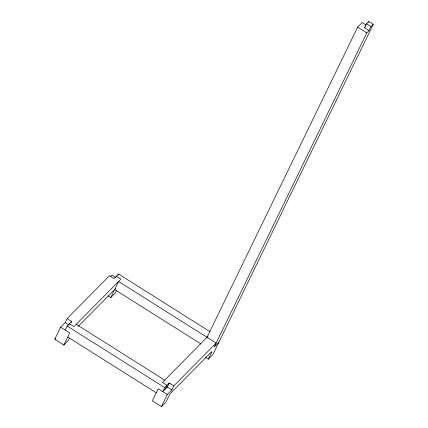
<?xml version="1.0" encoding="UTF-8"?>
<svg xmlns="http://www.w3.org/2000/svg" width="428" height="428" viewBox="0 0 428 428"><rect width="100%" height="100%" fill="white"/><g stroke="black" fill="none" stroke-linecap="round" stroke-linejoin="round"><path stroke-width="0.64" d="M69.545 338.083L68.41 340.426L63.858 345.032L54.736 339.281L60.605 327.195L65.158 322.589L67.11 318.56L109.45 275.723L114.008 278.601L118.561 273.995L209.95 331.647M65.163 330.074L67.121 326.045L71.674 321.439L67.11 318.56M68.838 324.895L69.395 323.745L73.953 326.618L120.846 279.174L116.288 276.295M71.112 322.589L71.674 321.439M63.858 345.032L69.721 332.952L60.605 327.195M118.005 275.145L118.561 273.995M108.065 295.898L110.75 297.588L113.88 291.147A2.183 0.342 -57.8 0 0 113.752 290.457L78.356 326.27M200.876 343.925L114.661 289.531L118.572 281.48L216.161 343.042L173.821 385.885L171.869 389.908L167.316 394.514L161.447 406.6L152.325 400.849L158.194 388.763L167.316 394.514M116.421 290.682L115.303 292.982L110.75 297.588M169.263 383.007L164.71 387.613L162.752 391.641L167.305 387.035L169.263 383.007L173.821 385.885M165.031 389.336L166.99 385.307L162.426 382.434L207.954 336.371M207.045 337.291L357.637 27.157L362.19 22.55L366.24 25.108M373.264 24.278L370.99 26.579L369.032 30.607L364.474 27.729L366.427 23.7L368.706 21.4L373.264 24.278L212.893 354.55L208.34 359.156L205.659 357.466M368.144 22.55L368.706 21.4M208.34 359.156L211.469 352.709A2.183 0.342 -57.8 0 0 211.341 352.019L170.82 393.016A2.183 0.342 -57.8 0 0 169.13 395.547L166 401.994L161.447 406.6M369.032 30.607L366.759 32.913L214.209 347.071L218.762 342.464M110.681 276.525L112.045 275.145L115.801 277.515M54.736 339.281L55.645 338.361M364.474 27.729L365.384 26.809M114.661 289.531L115.571 288.611M366.427 23.7L370.99 26.579M357.637 27.157L366.759 32.913M76.232 324.317L164.705 380.128M65.158 322.589L68.705 324.825M167.305 387.035L171.869 389.908M67.121 326.045L164.71 387.613M67.768 336.98L156.241 392.792"/></g></svg>
